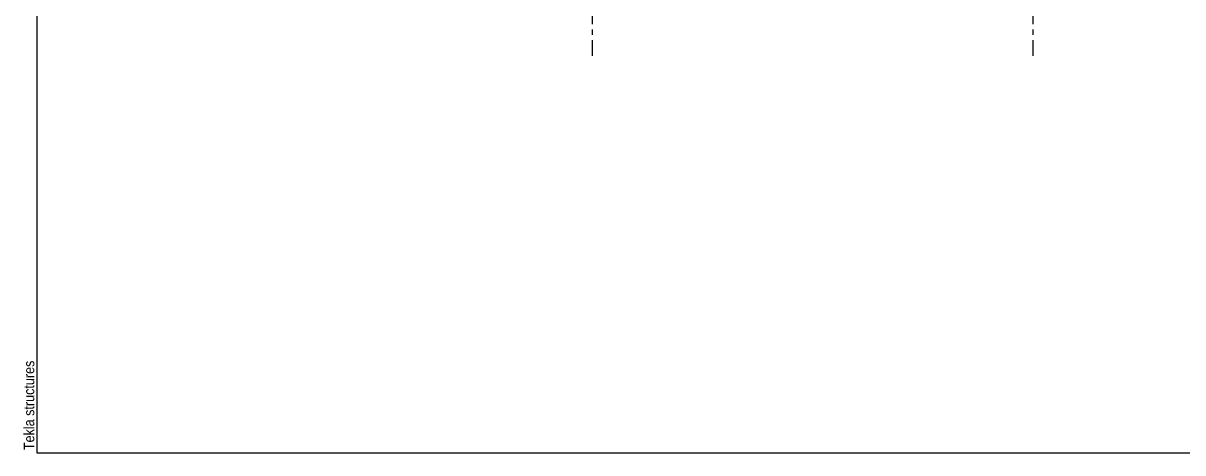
# Model space of a CAD drawing. Header units: millimetres. Extents: x -49 to 773, y -77 to 497.
# Drawn here: x -49.3 to 169.9, y -76.6 to 4.6 of the extents above; entities that cross this region are included whole.
import ezdxf

# ---------------------------------------------------------------- set-up
doc = ezdxf.new("R2010")
doc.units = ezdxf.units.MM
doc.linetypes.add('XKITLINE00', pattern=[0])
doc.linetypes.add('XKITLINE03', pattern=[6, 3, -1, 1, -1])
doc.layers.add('DrawingSheet', color=5, linetype='Continuous', lineweight=0)
doc.layers.add('S-grid', color=1, linetype='Continuous', lineweight=0)
doc.styles.add('ARIAL', font='ARIAL.TTF')

# ---------------------------------------------------------------- blocks, each defined once
blk = doc.blocks.new('*A442')
at = {"layer": 'DrawingSheet', "color": 5, "linetype": 'XKITLINE00', "lineweight": 0}
for p, q in [((-46.74, 497.45), (-46.74, -76.55)), ((-46.74, -76.55), (773.26, -76.55))]:
    blk.add_line(p, q, dxfattribs=at)
at = {"layer": 'DrawingSheet', "color": 5, "style": 'ARIAL', "width": 0.85}
blk.add_text('Tekla structures', height=2, rotation=90, dxfattribs=at).set_placement((-47.24, -76.05))
blk = doc.blocks.new('*A499')
at = {"layer": 'S-grid', "color": 1, "linetype": 'XKITLINE03', "lineweight": 0}
blk.add_line((141.67, -1.63), (141.67, 140.21), dxfattribs=at)
at = {"layer": 'S-grid', "color": 3, "style": 'ARIAL', "width": 0.85}
blk.add_text('V', height=3, dxfattribs=at).set_placement((140.33, 141.21))
blk = doc.blocks.new('*A500')
at = {"layer": 'S-grid', "color": 1, "linetype": 'XKITLINE03', "lineweight": 0}
for p, q in [((58.33, 36.39), (58.33, 140.21)), ((58.33, -1.63), (58.33, 27.03))]:
    blk.add_line(p, q, dxfattribs=at)
at = {"layer": 'S-grid', "color": 3, "style": 'ARIAL', "width": 0.85}
blk.add_text('W', height=3, dxfattribs=at).set_placement((56.45, 141.21))

msp = doc.modelspace()

# ---------------------------------------------------------------- block references
at = {"lineweight": 0}
for name in ['*A442', '*A500', '*A499']:
    msp.add_blockref(name, (0, 0), dxfattribs=at)

doc.saveas('drawing.dxf')
